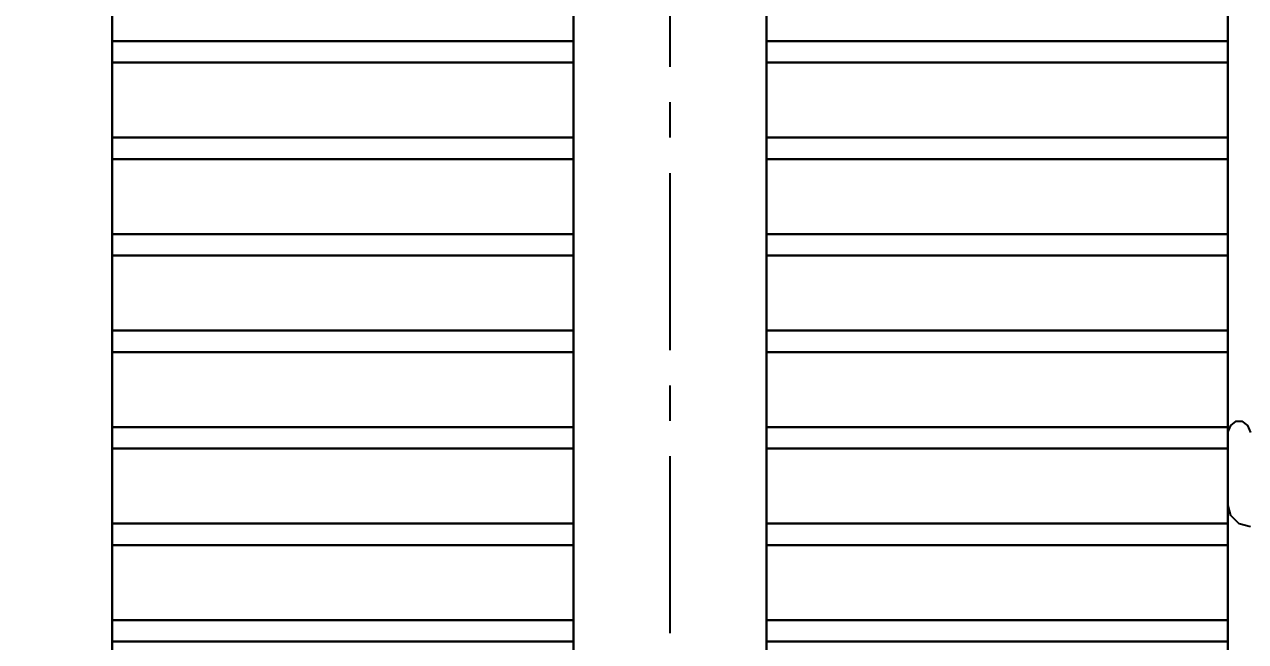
# Model space of a CAD drawing. Header units: millimetres. Extents: x 88585 to 99951, y -167251 to -159927.
# Drawn here: x 91026 to 91595, y -164081 to -163793 of the extents above; entities that cross this region are included whole.
import ezdxf

# ---------------------------------------------------------------- set-up
doc = ezdxf.new("R2010")
doc.units = ezdxf.units.MM
doc.header["$LTSCALE"] = 13
doc.linetypes.add('CENTERX2', pattern=[101.6, 63.5, -12.7, 12.7, -12.7])
doc.layers.add('1', color=4, linetype='Continuous')
doc.layers.add('标注、文本', color=3, linetype='Continuous', lineweight=25)
doc.styles.get("Standard").update_dxf_attribs({"font": 'gbenor.shx', "bigfont": 'gbcbig.shx'})
doc.dimstyles.new('1-15', dxfattribs={"dimscale": 14, "dimtxt": 3.5, "dimasz": 2, "dimexe": 1.5, "dimexo": 0.5, "dimgap": 0.5, "dimtad": 1, "dimtoh": 1, "dimdec": 1, "dimdsep": 46, "dimtxsty": 'Standard', "dimcen": 2.5, "dimclrd": 3, "dimclre": 3, "dimclrt": 3, "dimadec": 0, "dimazin": 2, "dimtfac": 1, "dimtdec": 1, "dimtmove": 0, "dimatfit": 2, "dimfxl": 1, "dimarcsym": 0})

# ---------------------------------------------------------------- blocks, each defined once
blk = doc.blocks.new('A$C43ED4F5E')
at = {"layer": '1', "color": 1, "linetype": 'CENTERX2', "lineweight": -3, "ltscale": 0.1}
blk.add_line((1420, 991.39), (1420, 0), dxfattribs=at)
blk.add_line((1420, 991.39), (1420, 0), dxfattribs=at)
blk.add_line((1420, 991.39), (1420, 0), dxfattribs=at)
blk.add_line((1420, 991.39), (1420, 0), dxfattribs=at)
at = {"layer": '1', "ltscale": 5}
for p, q in [((1375, 33.71), (1375, 948.71)), ((1375, 33.71), (1375, 948.71)), ((1465, 33.71), (1465, 948.71)), ((1465, 33.71), (1465, 948.71)), ((1160, 103.71), (1160, 923.71)), ((1160, 103.71), (1160, 923.71)), ((1680, 103.71), (1680, 923.71)), ((1680, 103.71), (1680, 923.71)), ((1375, 788.71), (1160, 788.71)), ((1375, 788.71), (1160, 788.71)), ((1375, 788.71), (1160, 788.71)), ((1375, 788.71), (1160, 788.71)), ((1160, 788.71), (1375, 788.71)), ((1160, 788.71), (1375, 788.71)), ((1375, 788.71), (1160, 788.71)), ((1375, 788.71), (1160, 788.71)), ((1375, 788.71), (1160, 788.71)), ((1375, 788.71), (1160, 788.71)), ((1160, 788.71), (1375, 788.71)), ((1160, 788.71), (1375, 788.71)), ((1375, 788.71), (1160, 788.71)), ((1375, 788.71), (1160, 788.71)), ((1375, 788.71), (1160, 788.71)), ((1375, 788.71), (1160, 788.71)), ((1160, 788.71), (1375, 788.71)), ((1160, 788.71), (1375, 788.71)), ((1375, 788.71), (1160, 788.71)), ((1375, 788.71), (1160, 788.71)), ((1375, 788.71), (1160, 788.71)), ((1375, 788.71), (1160, 788.71)), ((1160, 788.71), (1375, 788.71)), ((1160, 788.71), (1375, 788.71)), ((1375, 788.71), (1160, 788.71)), ((1375, 788.71), (1160, 788.71)), ((1375, 788.71), (1160, 788.71)), ((1375, 788.71), (1160, 788.71)), ((1160, 788.71), (1375, 788.71)), ((1160, 788.71), (1375, 788.71)), ((1375, 788.71), (1160, 788.71)), ((1375, 788.71), (1160, 788.71)), ((1375, 788.71), (1160, 788.71)), ((1375, 788.71), (1160, 788.71)), ((1160, 788.71), (1375, 788.71)), ((1160, 788.71), (1375, 788.71)), ((1375, 788.71), (1160, 788.71)), ((1375, 788.71), (1160, 788.71)), ((1375, 788.71), (1160, 788.71)), ((1375, 788.71), (1160, 788.71)), ((1160, 788.71), (1375, 788.71)), ((1160, 788.71), (1375, 788.71)), ((1375, 788.71), (1160, 788.71)), ((1375, 788.71), (1160, 788.71)), ((1375, 788.71), (1160, 788.71)), ((1375, 788.71), (1160, 788.71)), ((1160, 788.71), (1375, 788.71)), ((1160, 788.71), (1375, 788.71)), ((1680, 788.71), (1465, 788.71)), ((1680, 788.71), (1465, 788.71)), ((1680, 788.71), (1465, 788.71)), ((1680, 788.71), (1465, 788.71)), ((1680, 788.71), (1465, 788.71)), ((1680, 788.71), (1465, 788.71)), ((1680, 788.71), (1465, 788.71)), ((1680, 788.71), (1465, 788.71)), ((1680, 788.71), (1465, 788.71)), ((1680, 788.71), (1465, 788.71)), ((1680, 788.71), (1465, 788.71)), ((1680, 788.71), (1465, 788.71)), ((1680, 788.71), (1465, 788.71)), ((1680, 788.71), (1465, 788.71)), ((1680, 788.71), (1465, 788.71)), ((1680, 788.71), (1465, 788.71)), ((1680, 788.71), (1465, 788.71)), ((1680, 788.71), (1465, 788.71)), ((1680, 788.71), (1465, 788.71)), ((1680, 788.71), (1465, 788.71)), ((1680, 788.71), (1465, 788.71)), ((1680, 788.71), (1465, 788.71)), ((1680, 788.71), (1465, 788.71)), ((1680, 788.71), (1465, 788.71)), ((1680, 788.71), (1465, 788.71)), ((1680, 788.71), (1465, 788.71)), ((1680, 788.71), (1465, 788.71)), ((1680, 788.71), (1465, 788.71)), ((1680, 788.71), (1465, 788.71)), ((1680, 788.71), (1465, 788.71)), ((1680, 788.71), (1465, 788.71)), ((1680, 788.71), (1465, 788.71)), ((1375, 778.71), (1160, 778.71)), ((1375, 778.71), (1160, 778.71)), ((1375, 778.71), (1160, 778.71)), ((1375, 778.71), (1160, 778.71)), ((1160, 778.71), (1375, 778.71)), ((1375, 778.71), (1160, 778.71)), ((1375, 778.71), (1160, 778.71)), ((1375, 778.71), (1160, 778.71)), ((1375, 778.71), (1160, 778.71)), ((1160, 778.71), (1375, 778.71)), ((1375, 778.71), (1160, 778.71)), ((1375, 778.71), (1160, 778.71)), ((1375, 778.71), (1160, 778.71)), ((1375, 778.71), (1160, 778.71)), ((1160, 778.71), (1375, 778.71)), ((1375, 778.71), (1160, 778.71)), ((1375, 778.71), (1160, 778.71)), ((1375, 778.71), (1160, 778.71)), ((1375, 778.71), (1160, 778.71)), ((1160, 778.71), (1375, 778.71)), ((1375, 778.71), (1160, 778.71)), ((1375, 778.71), (1160, 778.71)), ((1375, 778.71), (1160, 778.71)), ((1375, 778.71), (1160, 778.71)), ((1160, 778.71), (1375, 778.71)), ((1375, 778.71), (1160, 778.71)), ((1375, 778.71), (1160, 778.71)), ((1375, 778.71), (1160, 778.71)), ((1375, 778.71), (1160, 778.71)), ((1160, 778.71), (1375, 778.71)), ((1375, 778.71), (1160, 778.71)), ((1375, 778.71), (1160, 778.71)), ((1375, 778.71), (1160, 778.71)), ((1375, 778.71), (1160, 778.71)), ((1160, 778.71), (1375, 778.71)), ((1375, 778.71), (1160, 778.71)), ((1375, 778.71), (1160, 778.71)), ((1375, 778.71), (1160, 778.71)), ((1375, 778.71), (1160, 778.71)), ((1160, 778.71), (1375, 778.71)), ((1680, 778.71), (1465, 778.71)), ((1680, 778.71), (1465, 778.71)), ((1680, 778.71), (1465, 778.71)), ((1680, 778.71), (1465, 778.71)), ((1680, 778.71), (1465, 778.71)), ((1680, 778.71), (1465, 778.71)), ((1680, 778.71), (1465, 778.71)), ((1680, 778.71), (1465, 778.71)), ((1680, 778.71), (1465, 778.71)), ((1680, 778.71), (1465, 778.71)), ((1680, 778.71), (1465, 778.71)), ((1680, 778.71), (1465, 778.71)), ((1680, 778.71), (1465, 778.71)), ((1680, 778.71), (1465, 778.71)), ((1680, 778.71), (1465, 778.71)), ((1680, 778.71), (1465, 778.71)), ((1680, 778.71), (1465, 778.71)), ((1680, 778.71), (1465, 778.71)), ((1680, 778.71), (1465, 778.71)), ((1680, 778.71), (1465, 778.71)), ((1680, 778.71), (1465, 778.71)), ((1680, 778.71), (1465, 778.71)), ((1680, 778.71), (1465, 778.71)), ((1680, 778.71), (1465, 778.71)), ((1375, 743.71), (1160, 743.71)), ((1375, 743.71), (1160, 743.71)), ((1375, 743.71), (1160, 743.71)), ((1375, 743.71), (1160, 743.71)), ((1160, 743.71), (1375, 743.71)), ((1160, 743.71), (1375, 743.71)), ((1375, 743.71), (1160, 743.71)), ((1375, 743.71), (1160, 743.71)), ((1375, 743.71), (1160, 743.71)), ((1375, 743.71), (1160, 743.71)), ((1160, 743.71), (1375, 743.71)), ((1160, 743.71), (1375, 743.71)), ((1375, 743.71), (1160, 743.71)), ((1375, 743.71), (1160, 743.71)), ((1375, 743.71), (1160, 743.71)), ((1375, 743.71), (1160, 743.71)), ((1160, 743.71), (1375, 743.71)), ((1160, 743.71), (1375, 743.71)), ((1375, 743.71), (1160, 743.71)), ((1375, 743.71), (1160, 743.71)), ((1375, 743.71), (1160, 743.71)), ((1375, 743.71), (1160, 743.71)), ((1160, 743.71), (1375, 743.71)), ((1160, 743.71), (1375, 743.71)), ((1680, 743.71), (1465, 743.71)), ((1680, 743.71), (1465, 743.71)), ((1680, 743.71), (1465, 743.71)), ((1680, 743.71), (1465, 743.71)), ((1680, 743.71), (1465, 743.71)), ((1680, 743.71), (1465, 743.71)), ((1680, 743.71), (1465, 743.71)), ((1680, 743.71), (1465, 743.71)), ((1680, 743.71), (1465, 743.71)), ((1680, 743.71), (1465, 743.71)), ((1680, 743.71), (1465, 743.71)), ((1680, 743.71), (1465, 743.71)), ((1680, 743.71), (1465, 743.71)), ((1680, 743.71), (1465, 743.71)), ((1680, 743.71), (1465, 743.71)), ((1680, 743.71), (1465, 743.71)), ((1375, 733.71), (1160, 733.71)), ((1375, 733.71), (1160, 733.71)), ((1375, 733.71), (1160, 733.71)), ((1375, 733.71), (1160, 733.71)), ((1160, 733.71), (1375, 733.71)), ((1375, 733.71), (1160, 733.71)), ((1375, 733.71), (1160, 733.71)), ((1375, 733.71), (1160, 733.71)), ((1375, 733.71), (1160, 733.71)), ((1160, 733.71), (1375, 733.71)), ((1375, 733.71), (1160, 733.71)), ((1375, 733.71), (1160, 733.71)), ((1375, 733.71), (1160, 733.71)), ((1375, 733.71), (1160, 733.71)), ((1160, 733.71), (1375, 733.71)), ((1375, 733.71), (1160, 733.71)), ((1375, 733.71), (1160, 733.71)), ((1375, 733.71), (1160, 733.71)), ((1375, 733.71), (1160, 733.71)), ((1160, 733.71), (1375, 733.71)), ((1680, 733.71), (1465, 733.71)), ((1680, 733.71), (1465, 733.71)), ((1680, 733.71), (1465, 733.71)), ((1680, 733.71), (1465, 733.71)), ((1680, 733.71), (1465, 733.71)), ((1680, 733.71), (1465, 733.71)), ((1680, 733.71), (1465, 733.71)), ((1680, 733.71), (1465, 733.71)), ((1680, 733.71), (1465, 733.71)), ((1680, 733.71), (1465, 733.71)), ((1680, 733.71), (1465, 733.71)), ((1680, 733.71), (1465, 733.71)), ((1375, 698.71), (1160, 698.71)), ((1375, 698.71), (1160, 698.71)), ((1375, 698.71), (1160, 698.71)), ((1375, 698.71), (1160, 698.71)), ((1160, 698.71), (1375, 698.71)), ((1160, 698.71), (1375, 698.71)), ((1375, 698.71), (1160, 698.71)), ((1375, 698.71), (1160, 698.71)), ((1375, 698.71), (1160, 698.71)), ((1375, 698.71), (1160, 698.71)), ((1160, 698.71), (1375, 698.71)), ((1160, 698.71), (1375, 698.71)), ((1375, 698.71), (1160, 698.71)), ((1375, 698.71), (1160, 698.71)), ((1375, 698.71), (1160, 698.71)), ((1375, 698.71), (1160, 698.71)), ((1160, 698.71), (1375, 698.71)), ((1160, 698.71), (1375, 698.71)), ((1375, 698.71), (1160, 698.71)), ((1375, 698.71), (1160, 698.71)), ((1375, 698.71), (1160, 698.71)), ((1375, 698.71), (1160, 698.71)), ((1160, 698.71), (1375, 698.71)), ((1160, 698.71), (1375, 698.71)), ((1680, 698.71), (1465, 698.71)), ((1680, 698.71), (1465, 698.71)), ((1680, 698.71), (1465, 698.71)), ((1680, 698.71), (1465, 698.71)), ((1680, 698.71), (1465, 698.71)), ((1680, 698.71), (1465, 698.71)), ((1680, 698.71), (1465, 698.71)), ((1680, 698.71), (1465, 698.71)), ((1680, 698.71), (1465, 698.71)), ((1680, 698.71), (1465, 698.71)), ((1680, 698.71), (1465, 698.71)), ((1680, 698.71), (1465, 698.71)), ((1680, 698.71), (1465, 698.71)), ((1680, 698.71), (1465, 698.71)), ((1680, 698.71), (1465, 698.71)), ((1680, 698.71), (1465, 698.71)), ((1375, 688.71), (1160, 688.71)), ((1375, 688.71), (1160, 688.71)), ((1375, 688.71), (1160, 688.71)), ((1375, 688.71), (1160, 688.71)), ((1160, 688.71), (1375, 688.71)), ((1375, 688.71), (1160, 688.71)), ((1375, 688.71), (1160, 688.71)), ((1375, 688.71), (1160, 688.71)), ((1375, 688.71), (1160, 688.71)), ((1160, 688.71), (1375, 688.71)), ((1375, 688.71), (1160, 688.71)), ((1375, 688.71), (1160, 688.71)), ((1375, 688.71), (1160, 688.71)), ((1375, 688.71), (1160, 688.71)), ((1160, 688.71), (1375, 688.71)), ((1375, 688.71), (1160, 688.71)), ((1375, 688.71), (1160, 688.71)), ((1375, 688.71), (1160, 688.71)), ((1375, 688.71), (1160, 688.71)), ((1160, 688.71), (1375, 688.71)), ((1680, 688.71), (1465, 688.71)), ((1680, 688.71), (1465, 688.71)), ((1680, 688.71), (1465, 688.71)), ((1680, 688.71), (1465, 688.71)), ((1680, 688.71), (1465, 688.71)), ((1680, 688.71), (1465, 688.71)), ((1680, 688.71), (1465, 688.71)), ((1680, 688.71), (1465, 688.71)), ((1680, 688.71), (1465, 688.71)), ((1680, 688.71), (1465, 688.71)), ((1680, 688.71), (1465, 688.71)), ((1680, 688.71), (1465, 688.71)), ((1375, 653.71), (1160, 653.71)), ((1375, 653.71), (1160, 653.71)), ((1375, 653.71), (1160, 653.71)), ((1375, 653.71), (1160, 653.71)), ((1160, 653.71), (1375, 653.71)), ((1160, 653.71), (1375, 653.71)), ((1375, 653.71), (1160, 653.71)), ((1375, 653.71), (1160, 653.71)), ((1375, 653.71), (1160, 653.71)), ((1375, 653.71), (1160, 653.71)), ((1160, 653.71), (1375, 653.71)), ((1160, 653.71), (1375, 653.71)), ((1375, 653.71), (1160, 653.71)), ((1375, 653.71), (1160, 653.71)), ((1375, 653.71), (1160, 653.71)), ((1375, 653.71), (1160, 653.71)), ((1160, 653.71), (1375, 653.71)), ((1160, 653.71), (1375, 653.71)), ((1375, 653.71), (1160, 653.71)), ((1375, 653.71), (1160, 653.71)), ((1375, 653.71), (1160, 653.71)), ((1375, 653.71), (1160, 653.71)), ((1160, 653.71), (1375, 653.71)), ((1160, 653.71), (1375, 653.71)), ((1680, 653.71), (1465, 653.71)), ((1680, 653.71), (1465, 653.71)), ((1680, 653.71), (1465, 653.71)), ((1680, 653.71), (1465, 653.71)), ((1680, 653.71), (1465, 653.71)), ((1680, 653.71), (1465, 653.71)), ((1680, 653.71), (1465, 653.71)), ((1680, 653.71), (1465, 653.71)), ((1680, 653.71), (1465, 653.71)), ((1680, 653.71), (1465, 653.71)), ((1680, 653.71), (1465, 653.71)), ((1680, 653.71), (1465, 653.71)), ((1680, 653.71), (1465, 653.71)), ((1680, 653.71), (1465, 653.71)), ((1680, 653.71), (1465, 653.71)), ((1680, 653.71), (1465, 653.71)), ((1375, 643.71), (1160, 643.71)), ((1375, 643.71), (1160, 643.71)), ((1375, 643.71), (1160, 643.71)), ((1375, 643.71), (1160, 643.71)), ((1160, 643.71), (1375, 643.71)), ((1375, 643.71), (1160, 643.71)), ((1375, 643.71), (1160, 643.71)), ((1375, 643.71), (1160, 643.71)), ((1375, 643.71), (1160, 643.71)), ((1160, 643.71), (1375, 643.71)), ((1375, 643.71), (1160, 643.71)), ((1375, 643.71), (1160, 643.71)), ((1375, 643.71), (1160, 643.71)), ((1375, 643.71), (1160, 643.71)), ((1160, 643.71), (1375, 643.71)), ((1375, 643.71), (1160, 643.71)), ((1375, 643.71), (1160, 643.71)), ((1375, 643.71), (1160, 643.71)), ((1375, 643.71), (1160, 643.71)), ((1160, 643.71), (1375, 643.71)), ((1680, 643.71), (1465, 643.71)), ((1680, 643.71), (1465, 643.71)), ((1680, 643.71), (1465, 643.71)), ((1680, 643.71), (1465, 643.71)), ((1680, 643.71), (1465, 643.71)), ((1680, 643.71), (1465, 643.71)), ((1680, 643.71), (1465, 643.71)), ((1680, 643.71), (1465, 643.71)), ((1680, 643.71), (1465, 643.71)), ((1680, 643.71), (1465, 643.71)), ((1680, 643.71), (1465, 643.71)), ((1680, 643.71), (1465, 643.71)), ((1375, 608.71), (1160, 608.71)), ((1375, 608.71), (1160, 608.71)), ((1375, 608.71), (1160, 608.71)), ((1375, 608.71), (1160, 608.71)), ((1160, 608.71), (1375, 608.71)), ((1160, 608.71), (1375, 608.71)), ((1375, 608.71), (1160, 608.71)), ((1375, 608.71), (1160, 608.71)), ((1375, 608.71), (1160, 608.71)), ((1375, 608.71), (1160, 608.71)), ((1160, 608.71), (1375, 608.71)), ((1160, 608.71), (1375, 608.71)), ((1375, 608.71), (1160, 608.71)), ((1375, 608.71), (1160, 608.71)), ((1375, 608.71), (1160, 608.71)), ((1375, 608.71), (1160, 608.71)), ((1160, 608.71), (1375, 608.71)), ((1160, 608.71), (1375, 608.71)), ((1375, 608.71), (1160, 608.71)), ((1375, 608.71), (1160, 608.71)), ((1375, 608.71), (1160, 608.71)), ((1375, 608.71), (1160, 608.71)), ((1160, 608.71), (1375, 608.71)), ((1160, 608.71), (1375, 608.71)), ((1680, 608.71), (1465, 608.71)), ((1680, 608.71), (1465, 608.71)), ((1680, 608.71), (1465, 608.71)), ((1680, 608.71), (1465, 608.71)), ((1680, 608.71), (1465, 608.71)), ((1680, 608.71), (1465, 608.71)), ((1680, 608.71), (1465, 608.71)), ((1680, 608.71), (1465, 608.71)), ((1680, 608.71), (1465, 608.71)), ((1680, 608.71), (1465, 608.71)), ((1680, 608.71), (1465, 608.71)), ((1680, 608.71), (1465, 608.71)), ((1680, 608.71), (1465, 608.71)), ((1680, 608.71), (1465, 608.71)), ((1680, 608.71), (1465, 608.71)), ((1680, 608.71), (1465, 608.71)), ((1375, 598.71), (1160, 598.71)), ((1375, 598.71), (1160, 598.71)), ((1375, 598.71), (1160, 598.71)), ((1375, 598.71), (1160, 598.71)), ((1160, 598.71), (1375, 598.71)), ((1375, 598.71), (1160, 598.71)), ((1375, 598.71), (1160, 598.71)), ((1375, 598.71), (1160, 598.71)), ((1375, 598.71), (1160, 598.71)), ((1160, 598.71), (1375, 598.71)), ((1375, 598.71), (1160, 598.71)), ((1375, 598.71), (1160, 598.71)), ((1375, 598.71), (1160, 598.71)), ((1375, 598.71), (1160, 598.71)), ((1160, 598.71), (1375, 598.71)), ((1375, 598.71), (1160, 598.71)), ((1375, 598.71), (1160, 598.71)), ((1375, 598.71), (1160, 598.71)), ((1375, 598.71), (1160, 598.71)), ((1160, 598.71), (1375, 598.71)), ((1680, 598.71), (1465, 598.71)), ((1680, 598.71), (1465, 598.71)), ((1680, 598.71), (1465, 598.71)), ((1680, 598.71), (1465, 598.71)), ((1680, 598.71), (1465, 598.71)), ((1680, 598.71), (1465, 598.71)), ((1680, 598.71), (1465, 598.71)), ((1680, 598.71), (1465, 598.71)), ((1680, 598.71), (1465, 598.71)), ((1680, 598.71), (1465, 598.71)), ((1680, 598.71), (1465, 598.71)), ((1680, 598.71), (1465, 598.71)), ((1375, 563.71), (1160, 563.71)), ((1375, 563.71), (1160, 563.71)), ((1375, 563.71), (1160, 563.71)), ((1375, 563.71), (1160, 563.71)), ((1160, 563.71), (1375, 563.71)), ((1160, 563.71), (1375, 563.71)), ((1375, 563.71), (1160, 563.71)), ((1375, 563.71), (1160, 563.71)), ((1375, 563.71), (1160, 563.71)), ((1375, 563.71), (1160, 563.71)), ((1160, 563.71), (1375, 563.71)), ((1160, 563.71), (1375, 563.71)), ((1375, 563.71), (1160, 563.71)), ((1375, 563.71), (1160, 563.71)), ((1375, 563.71), (1160, 563.71)), ((1375, 563.71), (1160, 563.71)), ((1160, 563.71), (1375, 563.71)), ((1160, 563.71), (1375, 563.71)), ((1375, 563.71), (1160, 563.71)), ((1375, 563.71), (1160, 563.71)), ((1375, 563.71), (1160, 563.71)), ((1375, 563.71), (1160, 563.71)), ((1160, 563.71), (1375, 563.71)), ((1160, 563.71), (1375, 563.71)), ((1680, 563.71), (1465, 563.71)), ((1680, 563.71), (1465, 563.71)), ((1680, 563.71), (1465, 563.71)), ((1680, 563.71), (1465, 563.71)), ((1680, 563.71), (1465, 563.71)), ((1680, 563.71), (1465, 563.71)), ((1680, 563.71), (1465, 563.71)), ((1680, 563.71), (1465, 563.71)), ((1680, 563.71), (1465, 563.71)), ((1680, 563.71), (1465, 563.71)), ((1680, 563.71), (1465, 563.71)), ((1680, 563.71), (1465, 563.71)), ((1680, 563.71), (1465, 563.71)), ((1680, 563.71), (1465, 563.71)), ((1680, 563.71), (1465, 563.71)), ((1680, 563.71), (1465, 563.71)), ((1375, 553.71), (1160, 553.71)), ((1375, 553.71), (1160, 553.71)), ((1375, 553.71), (1160, 553.71)), ((1375, 553.71), (1160, 553.71)), ((1160, 553.71), (1375, 553.71)), ((1375, 553.71), (1160, 553.71)), ((1375, 553.71), (1160, 553.71)), ((1375, 553.71), (1160, 553.71)), ((1375, 553.71), (1160, 553.71)), ((1160, 553.71), (1375, 553.71)), ((1375, 553.71), (1160, 553.71)), ((1375, 553.71), (1160, 553.71)), ((1375, 553.71), (1160, 553.71)), ((1375, 553.71), (1160, 553.71)), ((1160, 553.71), (1375, 553.71)), ((1375, 553.71), (1160, 553.71)), ((1375, 553.71), (1160, 553.71)), ((1375, 553.71), (1160, 553.71)), ((1375, 553.71), (1160, 553.71)), ((1160, 553.71), (1375, 553.71)), ((1680, 553.71), (1465, 553.71)), ((1680, 553.71), (1465, 553.71)), ((1680, 553.71), (1465, 553.71)), ((1680, 553.71), (1465, 553.71)), ((1680, 553.71), (1465, 553.71)), ((1680, 553.71), (1465, 553.71)), ((1680, 553.71), (1465, 553.71)), ((1680, 553.71), (1465, 553.71)), ((1680, 553.71), (1465, 553.71)), ((1680, 553.71), (1465, 553.71)), ((1680, 553.71), (1465, 553.71)), ((1680, 553.71), (1465, 553.71)), ((1375, 518.71), (1160, 518.71)), ((1375, 518.71), (1160, 518.71)), ((1375, 518.71), (1160, 518.71)), ((1375, 518.71), (1160, 518.71)), ((1680, 518.71), (1465, 518.71)), ((1680, 518.71), (1465, 518.71)), ((1375, 508.71), (1160, 508.71)), ((1375, 508.71), (1160, 508.71)), ((1680, 508.71), (1465, 508.71))]:
    blk.add_line(p, q, dxfattribs=at)
at = {"layer": '标注、文本', "color": 4, "lineweight": 30}
for p, q in [((1375, 33.71), (1375, 948.71)), ((1375, 33.71), (1375, 948.71)), ((1465, 33.71), (1465, 948.71)), ((1465, 33.71), (1465, 948.71)), ((1160, 103.71), (1160, 923.71)), ((1160, 103.71), (1160, 923.71)), ((1680, 103.71), (1680, 923.71)), ((1680, 103.71), (1680, 923.71)), ((1375, 788.71), (1160, 788.71)), ((1375, 788.71), (1160, 788.71)), ((1375, 788.71), (1160, 788.71)), ((1375, 788.71), (1160, 788.71)), ((1160, 788.71), (1375, 788.71)), ((1160, 788.71), (1375, 788.71)), ((1375, 788.71), (1160, 788.71)), ((1375, 788.71), (1160, 788.71)), ((1375, 788.71), (1160, 788.71)), ((1375, 788.71), (1160, 788.71)), ((1160, 788.71), (1375, 788.71)), ((1160, 788.71), (1375, 788.71)), ((1375, 788.71), (1160, 788.71)), ((1375, 788.71), (1160, 788.71)), ((1375, 788.71), (1160, 788.71)), ((1375, 788.71), (1160, 788.71)), ((1160, 788.71), (1375, 788.71)), ((1160, 788.71), (1375, 788.71)), ((1375, 788.71), (1160, 788.71)), ((1375, 788.71), (1160, 788.71)), ((1375, 788.71), (1160, 788.71)), ((1375, 788.71), (1160, 788.71)), ((1160, 788.71), (1375, 788.71)), ((1160, 788.71), (1375, 788.71)), ((1375, 788.71), (1160, 788.71)), ((1375, 788.71), (1160, 788.71)), ((1375, 788.71), (1160, 788.71)), ((1375, 788.71), (1160, 788.71)), ((1160, 788.71), (1375, 788.71)), ((1160, 788.71), (1375, 788.71)), ((1375, 788.71), (1160, 788.71)), ((1375, 788.71), (1160, 788.71)), ((1375, 788.71), (1160, 788.71)), ((1375, 788.71), (1160, 788.71)), ((1160, 788.71), (1375, 788.71)), ((1160, 788.71), (1375, 788.71)), ((1375, 788.71), (1160, 788.71)), ((1375, 788.71), (1160, 788.71)), ((1375, 788.71), (1160, 788.71)), ((1375, 788.71), (1160, 788.71)), ((1160, 788.71), (1375, 788.71)), ((1160, 788.71), (1375, 788.71)), ((1375, 788.71), (1160, 788.71)), ((1375, 788.71), (1160, 788.71)), ((1375, 788.71), (1160, 788.71)), ((1375, 788.71), (1160, 788.71)), ((1160, 788.71), (1375, 788.71)), ((1160, 788.71), (1375, 788.71)), ((1680, 788.71), (1465, 788.71)), ((1680, 788.71), (1465, 788.71)), ((1680, 788.71), (1465, 788.71)), ((1680, 788.71), (1465, 788.71)), ((1680, 788.71), (1465, 788.71)), ((1680, 788.71), (1465, 788.71)), ((1680, 788.71), (1465, 788.71)), ((1680, 788.71), (1465, 788.71)), ((1680, 788.71), (1465, 788.71)), ((1680, 788.71), (1465, 788.71)), ((1680, 788.71), (1465, 788.71)), ((1680, 788.71), (1465, 788.71)), ((1680, 788.71), (1465, 788.71)), ((1680, 788.71), (1465, 788.71)), ((1680, 788.71), (1465, 788.71)), ((1680, 788.71), (1465, 788.71)), ((1680, 788.71), (1465, 788.71)), ((1680, 788.71), (1465, 788.71)), ((1680, 788.71), (1465, 788.71)), ((1680, 788.71), (1465, 788.71)), ((1680, 788.71), (1465, 788.71)), ((1680, 788.71), (1465, 788.71)), ((1680, 788.71), (1465, 788.71)), ((1680, 788.71), (1465, 788.71)), ((1680, 788.71), (1465, 788.71)), ((1680, 788.71), (1465, 788.71)), ((1680, 788.71), (1465, 788.71)), ((1680, 788.71), (1465, 788.71)), ((1680, 788.71), (1465, 788.71)), ((1680, 788.71), (1465, 788.71)), ((1680, 788.71), (1465, 788.71)), ((1680, 788.71), (1465, 788.71)), ((1375, 778.71), (1160, 778.71)), ((1375, 778.71), (1160, 778.71)), ((1375, 778.71), (1160, 778.71)), ((1375, 778.71), (1160, 778.71)), ((1160, 778.71), (1375, 778.71)), ((1375, 778.71), (1160, 778.71)), ((1375, 778.71), (1160, 778.71)), ((1375, 778.71), (1160, 778.71)), ((1375, 778.71), (1160, 778.71)), ((1160, 778.71), (1375, 778.71)), ((1375, 778.71), (1160, 778.71)), ((1375, 778.71), (1160, 778.71)), ((1375, 778.71), (1160, 778.71)), ((1375, 778.71), (1160, 778.71)), ((1160, 778.71), (1375, 778.71)), ((1375, 778.71), (1160, 778.71)), ((1375, 778.71), (1160, 778.71)), ((1375, 778.71), (1160, 778.71)), ((1375, 778.71), (1160, 778.71)), ((1160, 778.71), (1375, 778.71)), ((1375, 778.71), (1160, 778.71)), ((1375, 778.71), (1160, 778.71)), ((1375, 778.71), (1160, 778.71)), ((1375, 778.71), (1160, 778.71)), ((1160, 778.71), (1375, 778.71)), ((1375, 778.71), (1160, 778.71)), ((1375, 778.71), (1160, 778.71)), ((1375, 778.71), (1160, 778.71)), ((1375, 778.71), (1160, 778.71)), ((1160, 778.71), (1375, 778.71)), ((1375, 778.71), (1160, 778.71)), ((1375, 778.71), (1160, 778.71)), ((1375, 778.71), (1160, 778.71)), ((1375, 778.71), (1160, 778.71)), ((1160, 778.71), (1375, 778.71)), ((1375, 778.71), (1160, 778.71)), ((1375, 778.71), (1160, 778.71)), ((1375, 778.71), (1160, 778.71)), ((1375, 778.71), (1160, 778.71)), ((1160, 778.71), (1375, 778.71)), ((1680, 778.71), (1465, 778.71)), ((1680, 778.71), (1465, 778.71)), ((1680, 778.71), (1465, 778.71)), ((1680, 778.71), (1465, 778.71)), ((1680, 778.71), (1465, 778.71)), ((1680, 778.71), (1465, 778.71)), ((1680, 778.71), (1465, 778.71)), ((1680, 778.71), (1465, 778.71)), ((1680, 778.71), (1465, 778.71)), ((1680, 778.71), (1465, 778.71)), ((1680, 778.71), (1465, 778.71)), ((1680, 778.71), (1465, 778.71)), ((1680, 778.71), (1465, 778.71)), ((1680, 778.71), (1465, 778.71)), ((1680, 778.71), (1465, 778.71)), ((1680, 778.71), (1465, 778.71)), ((1680, 778.71), (1465, 778.71)), ((1680, 778.71), (1465, 778.71)), ((1680, 778.71), (1465, 778.71)), ((1680, 778.71), (1465, 778.71)), ((1680, 778.71), (1465, 778.71)), ((1680, 778.71), (1465, 778.71)), ((1680, 778.71), (1465, 778.71)), ((1680, 778.71), (1465, 778.71)), ((1375, 743.71), (1160, 743.71)), ((1375, 743.71), (1160, 743.71)), ((1375, 743.71), (1160, 743.71)), ((1375, 743.71), (1160, 743.71)), ((1160, 743.71), (1375, 743.71)), ((1160, 743.71), (1375, 743.71)), ((1375, 743.71), (1160, 743.71)), ((1375, 743.71), (1160, 743.71)), ((1375, 743.71), (1160, 743.71)), ((1375, 743.71), (1160, 743.71)), ((1160, 743.71), (1375, 743.71)), ((1160, 743.71), (1375, 743.71)), ((1375, 743.71), (1160, 743.71)), ((1375, 743.71), (1160, 743.71)), ((1375, 743.71), (1160, 743.71)), ((1375, 743.71), (1160, 743.71)), ((1160, 743.71), (1375, 743.71)), ((1160, 743.71), (1375, 743.71)), ((1375, 743.71), (1160, 743.71)), ((1375, 743.71), (1160, 743.71)), ((1375, 743.71), (1160, 743.71)), ((1375, 743.71), (1160, 743.71)), ((1160, 743.71), (1375, 743.71)), ((1160, 743.71), (1375, 743.71)), ((1680, 743.71), (1465, 743.71)), ((1680, 743.71), (1465, 743.71)), ((1680, 743.71), (1465, 743.71)), ((1680, 743.71), (1465, 743.71)), ((1680, 743.71), (1465, 743.71)), ((1680, 743.71), (1465, 743.71)), ((1680, 743.71), (1465, 743.71)), ((1680, 743.71), (1465, 743.71)), ((1680, 743.71), (1465, 743.71)), ((1680, 743.71), (1465, 743.71)), ((1680, 743.71), (1465, 743.71)), ((1680, 743.71), (1465, 743.71)), ((1680, 743.71), (1465, 743.71)), ((1680, 743.71), (1465, 743.71)), ((1680, 743.71), (1465, 743.71)), ((1680, 743.71), (1465, 743.71)), ((1375, 733.71), (1160, 733.71)), ((1375, 733.71), (1160, 733.71)), ((1375, 733.71), (1160, 733.71)), ((1375, 733.71), (1160, 733.71)), ((1160, 733.71), (1375, 733.71)), ((1375, 733.71), (1160, 733.71)), ((1375, 733.71), (1160, 733.71)), ((1375, 733.71), (1160, 733.71)), ((1375, 733.71), (1160, 733.71)), ((1160, 733.71), (1375, 733.71)), ((1375, 733.71), (1160, 733.71)), ((1375, 733.71), (1160, 733.71)), ((1375, 733.71), (1160, 733.71)), ((1375, 733.71), (1160, 733.71)), ((1160, 733.71), (1375, 733.71)), ((1375, 733.71), (1160, 733.71)), ((1375, 733.71), (1160, 733.71)), ((1375, 733.71), (1160, 733.71)), ((1375, 733.71), (1160, 733.71)), ((1160, 733.71), (1375, 733.71)), ((1680, 733.71), (1465, 733.71)), ((1680, 733.71), (1465, 733.71)), ((1680, 733.71), (1465, 733.71)), ((1680, 733.71), (1465, 733.71)), ((1680, 733.71), (1465, 733.71)), ((1680, 733.71), (1465, 733.71)), ((1680, 733.71), (1465, 733.71)), ((1680, 733.71), (1465, 733.71)), ((1680, 733.71), (1465, 733.71)), ((1680, 733.71), (1465, 733.71)), ((1680, 733.71), (1465, 733.71)), ((1680, 733.71), (1465, 733.71)), ((1375, 698.71), (1160, 698.71)), ((1375, 698.71), (1160, 698.71)), ((1375, 698.71), (1160, 698.71)), ((1375, 698.71), (1160, 698.71)), ((1160, 698.71), (1375, 698.71)), ((1160, 698.71), (1375, 698.71)), ((1375, 698.71), (1160, 698.71)), ((1375, 698.71), (1160, 698.71)), ((1375, 698.71), (1160, 698.71)), ((1375, 698.71), (1160, 698.71)), ((1160, 698.71), (1375, 698.71)), ((1160, 698.71), (1375, 698.71)), ((1375, 698.71), (1160, 698.71)), ((1375, 698.71), (1160, 698.71)), ((1375, 698.71), (1160, 698.71)), ((1375, 698.71), (1160, 698.71)), ((1160, 698.71), (1375, 698.71)), ((1160, 698.71), (1375, 698.71)), ((1375, 698.71), (1160, 698.71)), ((1375, 698.71), (1160, 698.71)), ((1375, 698.71), (1160, 698.71)), ((1375, 698.71), (1160, 698.71)), ((1160, 698.71), (1375, 698.71)), ((1160, 698.71), (1375, 698.71)), ((1680, 698.71), (1465, 698.71)), ((1680, 698.71), (1465, 698.71)), ((1680, 698.71), (1465, 698.71)), ((1680, 698.71), (1465, 698.71)), ((1680, 698.71), (1465, 698.71)), ((1680, 698.71), (1465, 698.71)), ((1680, 698.71), (1465, 698.71)), ((1680, 698.71), (1465, 698.71)), ((1680, 698.71), (1465, 698.71)), ((1680, 698.71), (1465, 698.71)), ((1680, 698.71), (1465, 698.71)), ((1680, 698.71), (1465, 698.71)), ((1680, 698.71), (1465, 698.71)), ((1680, 698.71), (1465, 698.71)), ((1680, 698.71), (1465, 698.71)), ((1680, 698.71), (1465, 698.71)), ((1375, 688.71), (1160, 688.71)), ((1375, 688.71), (1160, 688.71)), ((1375, 688.71), (1160, 688.71)), ((1375, 688.71), (1160, 688.71)), ((1160, 688.71), (1375, 688.71)), ((1375, 688.71), (1160, 688.71)), ((1375, 688.71), (1160, 688.71)), ((1375, 688.71), (1160, 688.71)), ((1375, 688.71), (1160, 688.71)), ((1160, 688.71), (1375, 688.71)), ((1375, 688.71), (1160, 688.71)), ((1375, 688.71), (1160, 688.71)), ((1375, 688.71), (1160, 688.71)), ((1375, 688.71), (1160, 688.71)), ((1160, 688.71), (1375, 688.71)), ((1375, 688.71), (1160, 688.71)), ((1375, 688.71), (1160, 688.71)), ((1375, 688.71), (1160, 688.71)), ((1375, 688.71), (1160, 688.71)), ((1160, 688.71), (1375, 688.71)), ((1680, 688.71), (1465, 688.71)), ((1680, 688.71), (1465, 688.71)), ((1680, 688.71), (1465, 688.71)), ((1680, 688.71), (1465, 688.71)), ((1680, 688.71), (1465, 688.71)), ((1680, 688.71), (1465, 688.71)), ((1680, 688.71), (1465, 688.71)), ((1680, 688.71), (1465, 688.71)), ((1680, 688.71), (1465, 688.71)), ((1680, 688.71), (1465, 688.71)), ((1680, 688.71), (1465, 688.71)), ((1680, 688.71), (1465, 688.71)), ((1375, 653.71), (1160, 653.71)), ((1375, 653.71), (1160, 653.71)), ((1375, 653.71), (1160, 653.71)), ((1375, 653.71), (1160, 653.71)), ((1160, 653.71), (1375, 653.71)), ((1160, 653.71), (1375, 653.71)), ((1375, 653.71), (1160, 653.71)), ((1375, 653.71), (1160, 653.71)), ((1375, 653.71), (1160, 653.71)), ((1375, 653.71), (1160, 653.71)), ((1160, 653.71), (1375, 653.71)), ((1160, 653.71), (1375, 653.71)), ((1375, 653.71), (1160, 653.71)), ((1375, 653.71), (1160, 653.71)), ((1375, 653.71), (1160, 653.71)), ((1375, 653.71), (1160, 653.71)), ((1160, 653.71), (1375, 653.71)), ((1160, 653.71), (1375, 653.71)), ((1375, 653.71), (1160, 653.71)), ((1375, 653.71), (1160, 653.71)), ((1375, 653.71), (1160, 653.71)), ((1375, 653.71), (1160, 653.71)), ((1160, 653.71), (1375, 653.71)), ((1160, 653.71), (1375, 653.71)), ((1680, 653.71), (1465, 653.71)), ((1680, 653.71), (1465, 653.71)), ((1680, 653.71), (1465, 653.71)), ((1680, 653.71), (1465, 653.71)), ((1680, 653.71), (1465, 653.71)), ((1680, 653.71), (1465, 653.71)), ((1680, 653.71), (1465, 653.71)), ((1680, 653.71), (1465, 653.71)), ((1680, 653.71), (1465, 653.71)), ((1680, 653.71), (1465, 653.71)), ((1680, 653.71), (1465, 653.71)), ((1680, 653.71), (1465, 653.71)), ((1680, 653.71), (1465, 653.71)), ((1680, 653.71), (1465, 653.71)), ((1680, 653.71), (1465, 653.71)), ((1680, 653.71), (1465, 653.71)), ((1375, 643.71), (1160, 643.71)), ((1375, 643.71), (1160, 643.71)), ((1375, 643.71), (1160, 643.71)), ((1375, 643.71), (1160, 643.71)), ((1160, 643.71), (1375, 643.71)), ((1375, 643.71), (1160, 643.71)), ((1375, 643.71), (1160, 643.71)), ((1375, 643.71), (1160, 643.71)), ((1375, 643.71), (1160, 643.71)), ((1160, 643.71), (1375, 643.71)), ((1375, 643.71), (1160, 643.71)), ((1375, 643.71), (1160, 643.71)), ((1375, 643.71), (1160, 643.71)), ((1375, 643.71), (1160, 643.71)), ((1160, 643.71), (1375, 643.71)), ((1375, 643.71), (1160, 643.71)), ((1375, 643.71), (1160, 643.71)), ((1375, 643.71), (1160, 643.71)), ((1375, 643.71), (1160, 643.71)), ((1160, 643.71), (1375, 643.71)), ((1680, 643.71), (1465, 643.71)), ((1680, 643.71), (1465, 643.71)), ((1680, 643.71), (1465, 643.71)), ((1680, 643.71), (1465, 643.71)), ((1680, 643.71), (1465, 643.71)), ((1680, 643.71), (1465, 643.71)), ((1680, 643.71), (1465, 643.71)), ((1680, 643.71), (1465, 643.71)), ((1680, 643.71), (1465, 643.71)), ((1680, 643.71), (1465, 643.71)), ((1680, 643.71), (1465, 643.71)), ((1680, 643.71), (1465, 643.71)), ((1375, 608.71), (1160, 608.71)), ((1375, 608.71), (1160, 608.71)), ((1375, 608.71), (1160, 608.71)), ((1375, 608.71), (1160, 608.71)), ((1160, 608.71), (1375, 608.71)), ((1160, 608.71), (1375, 608.71)), ((1375, 608.71), (1160, 608.71)), ((1375, 608.71), (1160, 608.71)), ((1375, 608.71), (1160, 608.71)), ((1375, 608.71), (1160, 608.71)), ((1160, 608.71), (1375, 608.71)), ((1160, 608.71), (1375, 608.71)), ((1375, 608.71), (1160, 608.71)), ((1375, 608.71), (1160, 608.71)), ((1375, 608.71), (1160, 608.71)), ((1375, 608.71), (1160, 608.71)), ((1160, 608.71), (1375, 608.71)), ((1160, 608.71), (1375, 608.71)), ((1375, 608.71), (1160, 608.71)), ((1375, 608.71), (1160, 608.71)), ((1375, 608.71), (1160, 608.71)), ((1375, 608.71), (1160, 608.71)), ((1160, 608.71), (1375, 608.71)), ((1160, 608.71), (1375, 608.71)), ((1680, 608.71), (1465, 608.71)), ((1680, 608.71), (1465, 608.71)), ((1680, 608.71), (1465, 608.71)), ((1680, 608.71), (1465, 608.71)), ((1680, 608.71), (1465, 608.71)), ((1680, 608.71), (1465, 608.71)), ((1680, 608.71), (1465, 608.71)), ((1680, 608.71), (1465, 608.71)), ((1680, 608.71), (1465, 608.71)), ((1680, 608.71), (1465, 608.71)), ((1680, 608.71), (1465, 608.71)), ((1680, 608.71), (1465, 608.71)), ((1680, 608.71), (1465, 608.71)), ((1680, 608.71), (1465, 608.71)), ((1680, 608.71), (1465, 608.71)), ((1680, 608.71), (1465, 608.71)), ((1375, 598.71), (1160, 598.71)), ((1375, 598.71), (1160, 598.71)), ((1375, 598.71), (1160, 598.71)), ((1375, 598.71), (1160, 598.71)), ((1160, 598.71), (1375, 598.71)), ((1375, 598.71), (1160, 598.71)), ((1375, 598.71), (1160, 598.71)), ((1375, 598.71), (1160, 598.71)), ((1375, 598.71), (1160, 598.71)), ((1160, 598.71), (1375, 598.71)), ((1375, 598.71), (1160, 598.71)), ((1375, 598.71), (1160, 598.71)), ((1375, 598.71), (1160, 598.71)), ((1375, 598.71), (1160, 598.71)), ((1160, 598.71), (1375, 598.71)), ((1375, 598.71), (1160, 598.71)), ((1375, 598.71), (1160, 598.71)), ((1375, 598.71), (1160, 598.71)), ((1375, 598.71), (1160, 598.71)), ((1160, 598.71), (1375, 598.71)), ((1680, 598.71), (1465, 598.71)), ((1680, 598.71), (1465, 598.71)), ((1680, 598.71), (1465, 598.71)), ((1680, 598.71), (1465, 598.71)), ((1680, 598.71), (1465, 598.71)), ((1680, 598.71), (1465, 598.71)), ((1680, 598.71), (1465, 598.71)), ((1680, 598.71), (1465, 598.71)), ((1680, 598.71), (1465, 598.71)), ((1680, 598.71), (1465, 598.71)), ((1680, 598.71), (1465, 598.71)), ((1680, 598.71), (1465, 598.71)), ((1375, 563.71), (1160, 563.71)), ((1375, 563.71), (1160, 563.71)), ((1375, 563.71), (1160, 563.71)), ((1375, 563.71), (1160, 563.71)), ((1160, 563.71), (1375, 563.71)), ((1160, 563.71), (1375, 563.71)), ((1375, 563.71), (1160, 563.71)), ((1375, 563.71), (1160, 563.71)), ((1375, 563.71), (1160, 563.71)), ((1375, 563.71), (1160, 563.71)), ((1160, 563.71), (1375, 563.71)), ((1160, 563.71), (1375, 563.71)), ((1375, 563.71), (1160, 563.71)), ((1375, 563.71), (1160, 563.71)), ((1375, 563.71), (1160, 563.71)), ((1375, 563.71), (1160, 563.71)), ((1160, 563.71), (1375, 563.71)), ((1160, 563.71), (1375, 563.71)), ((1375, 563.71), (1160, 563.71)), ((1375, 563.71), (1160, 563.71)), ((1375, 563.71), (1160, 563.71)), ((1375, 563.71), (1160, 563.71)), ((1160, 563.71), (1375, 563.71)), ((1160, 563.71), (1375, 563.71)), ((1680, 563.71), (1465, 563.71)), ((1680, 563.71), (1465, 563.71)), ((1680, 563.71), (1465, 563.71)), ((1680, 563.71), (1465, 563.71)), ((1680, 563.71), (1465, 563.71)), ((1680, 563.71), (1465, 563.71)), ((1680, 563.71), (1465, 563.71)), ((1680, 563.71), (1465, 563.71)), ((1680, 563.71), (1465, 563.71)), ((1680, 563.71), (1465, 563.71)), ((1680, 563.71), (1465, 563.71)), ((1680, 563.71), (1465, 563.71)), ((1680, 563.71), (1465, 563.71)), ((1680, 563.71), (1465, 563.71)), ((1680, 563.71), (1465, 563.71)), ((1680, 563.71), (1465, 563.71)), ((1375, 553.71), (1160, 553.71)), ((1375, 553.71), (1160, 553.71)), ((1375, 553.71), (1160, 553.71)), ((1375, 553.71), (1160, 553.71)), ((1160, 553.71), (1375, 553.71)), ((1375, 553.71), (1160, 553.71)), ((1375, 553.71), (1160, 553.71)), ((1375, 553.71), (1160, 553.71)), ((1375, 553.71), (1160, 553.71)), ((1160, 553.71), (1375, 553.71)), ((1375, 553.71), (1160, 553.71)), ((1375, 553.71), (1160, 553.71)), ((1375, 553.71), (1160, 553.71)), ((1375, 553.71), (1160, 553.71)), ((1160, 553.71), (1375, 553.71)), ((1375, 553.71), (1160, 553.71)), ((1375, 553.71), (1160, 553.71)), ((1375, 553.71), (1160, 553.71)), ((1375, 553.71), (1160, 553.71)), ((1160, 553.71), (1375, 553.71)), ((1680, 553.71), (1465, 553.71)), ((1680, 553.71), (1465, 553.71)), ((1680, 553.71), (1465, 553.71)), ((1680, 553.71), (1465, 553.71)), ((1680, 553.71), (1465, 553.71)), ((1680, 553.71), (1465, 553.71)), ((1680, 553.71), (1465, 553.71)), ((1680, 553.71), (1465, 553.71)), ((1680, 553.71), (1465, 553.71)), ((1680, 553.71), (1465, 553.71)), ((1680, 553.71), (1465, 553.71)), ((1680, 553.71), (1465, 553.71)), ((1375, 518.71), (1160, 518.71)), ((1375, 518.71), (1160, 518.71)), ((1375, 518.71), (1160, 518.71)), ((1375, 518.71), (1160, 518.71)), ((1680, 518.71), (1465, 518.71)), ((1680, 518.71), (1465, 518.71)), ((1375, 508.71), (1160, 508.71)), ((1375, 508.71), (1160, 508.71)), ((1680, 508.71), (1465, 508.71))]:
    blk.add_line(p, q, dxfattribs=at)
blk = doc.blocks.new('A$C6BCA710F')
at = {"layer": '1'}
for points in [[(10.51, 49.24), (5.25, 47.93), (1.31, 43.99), (0, 38.74)], [(0, 5.25), (0, 38.74)], [(0, 5.25), (1.31, 1.97), (3.94, 0), (6.57, 0), (9.19, 1.97), (10.51, 5.25)]]:
    blk.add_lwpolyline(points, dxfattribs=at)
blk = doc.blocks.new('*D859')
at = {"layer": 'Defpoints', "color": 0}
for p in [(91994.33, -163568.77), (91994.33, -163897.11), (89816.59, -165461.75)]:
    blk.add_point(p, dxfattribs=at)
at = {"layer": '标注、文本', "color": 3, "lineweight": -2}
for p, q in [((89816.59, -165454.75), (89816.59, -163547.77)), ((91994.33, -163890.11), (91994.33, -163547.77)), ((89844.59, -163568.77), (91966.33, -163568.77))]:
    blk.add_line(p, q, dxfattribs=at)
at = {"layer": '标注、文本', "color": 3}
for points in [[(89844.59, -163564.11), (89844.59, -163573.44), (89816.59, -163568.77)], [(91966.33, -163564.11), (91966.33, -163573.44), (91994.33, -163568.77)]]:
    blk.add_solid(points, dxfattribs=at)
at = {"layer": '标注、文本', "color": 3, "insert": (90905.46, -163537.27), "char_height": 49, "attachment_point": 5}
blk.add_mtext('2178', dxfattribs=at)

msp = doc.modelspace()

# ---------------------------------------------------------------- block references
at = {"layer": '1', "xscale": -1, "rotation": 180}
msp.add_blockref('A$C6BCA710F', (91586.59, -163977.973), dxfattribs=at)
at = {"layer": '标注、文本'}
msp.add_blockref('A$C43ED4F5E', (89906.59, -164589.46), dxfattribs=at)

# ---------------------------------------------------------------- dimensions: what is measured, and where the dimension line sits
dim = msp.add_linear_dim(base=(91994.331, -163568.772), p1=(89816.59, -165461.752), p2=(91994.331, -163897.113), dimstyle='1-15', override={"dimdec": 0}, dxfattribs=at)
dim.commit()
dim.dimension.update_dxf_attribs({"geometry": '*D859', "text_midpoint": (90905.461, -163537.272)})

doc.saveas('drawing.dxf')
